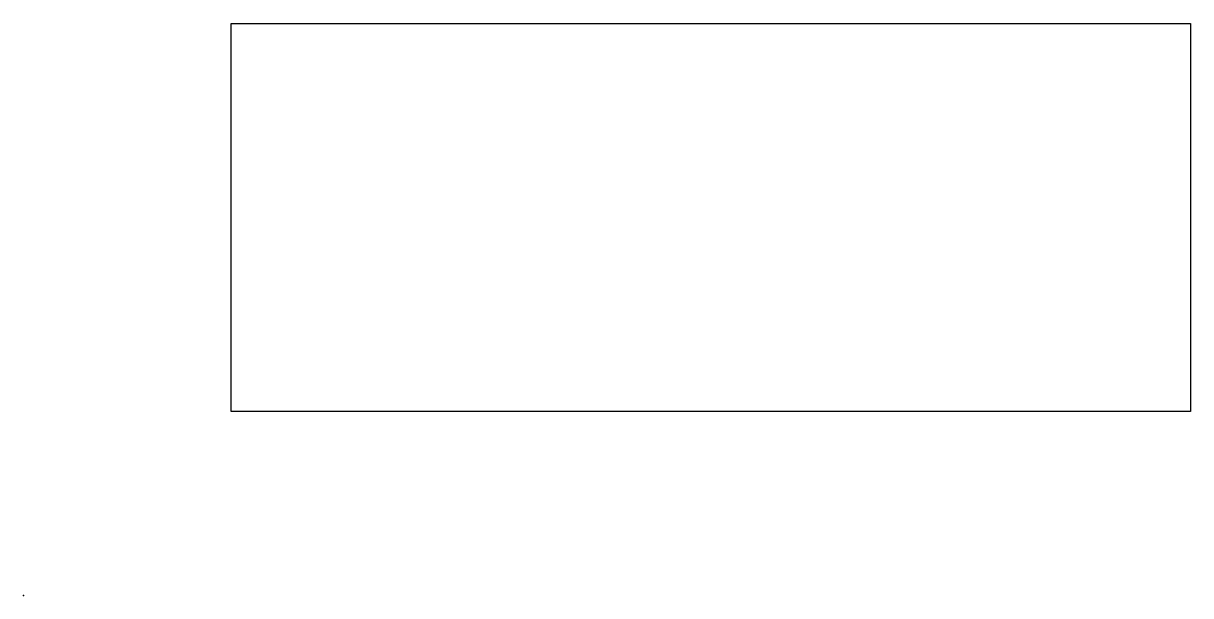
# Model space of a CAD drawing. Header units: centimetres. Extents: x 0 to 3.88, y 0 to 1.9.
import ezdxf

# ---------------------------------------------------------------- set-up
doc = ezdxf.new("R2010")
doc.units = ezdxf.units.CM
doc.header["$MEASUREMENT"] = 0
doc.layers.add('ON_BAT v1_Sketch1', color=7, linetype='Continuous')

msp = doc.modelspace()

# ---------------------------------------------------------------- linework, layer by layer
at = {"layer": 'ON_BAT v1_Sketch1'}
for p, q in [((0.6916, 1.9023), (3.8816, 1.9023)), ((0.6916, 0.6123), (0.6916, 1.9023)), ((3.8816, 1.9023), (3.8816, 0.6123)), ((3.8816, 0.6123), (0.6916, 0.6123))]:
    msp.add_line(p, q, dxfattribs=at)
msp.add_point((0, 0), dxfattribs=at)

doc.saveas('drawing.dxf')
